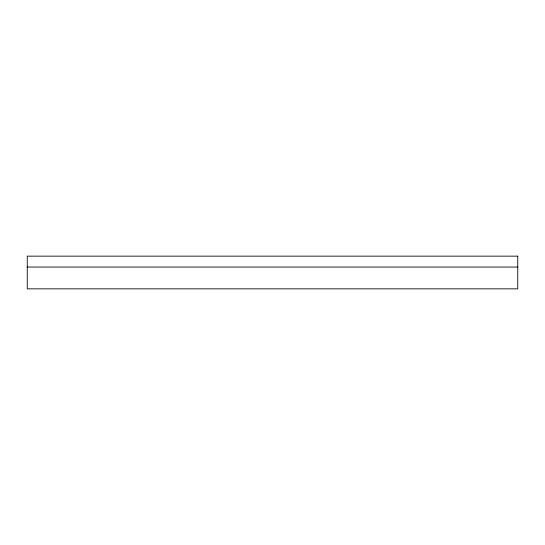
<?xml version="1.0" encoding="UTF-8"?>
<svg xmlns="http://www.w3.org/2000/svg" width="545" height="545" viewBox="0 0 545 545"><rect width="100%" height="100%" fill="white"/><g stroke="black" fill="none" stroke-linecap="round" stroke-linejoin="round"><path stroke-width="0.82" d="M27.25 267.05L517.75 267.05M517.75 256.15L27.25 256.15L27.25 288.85L517.75 288.85L517.75 256.15"/></g></svg>
